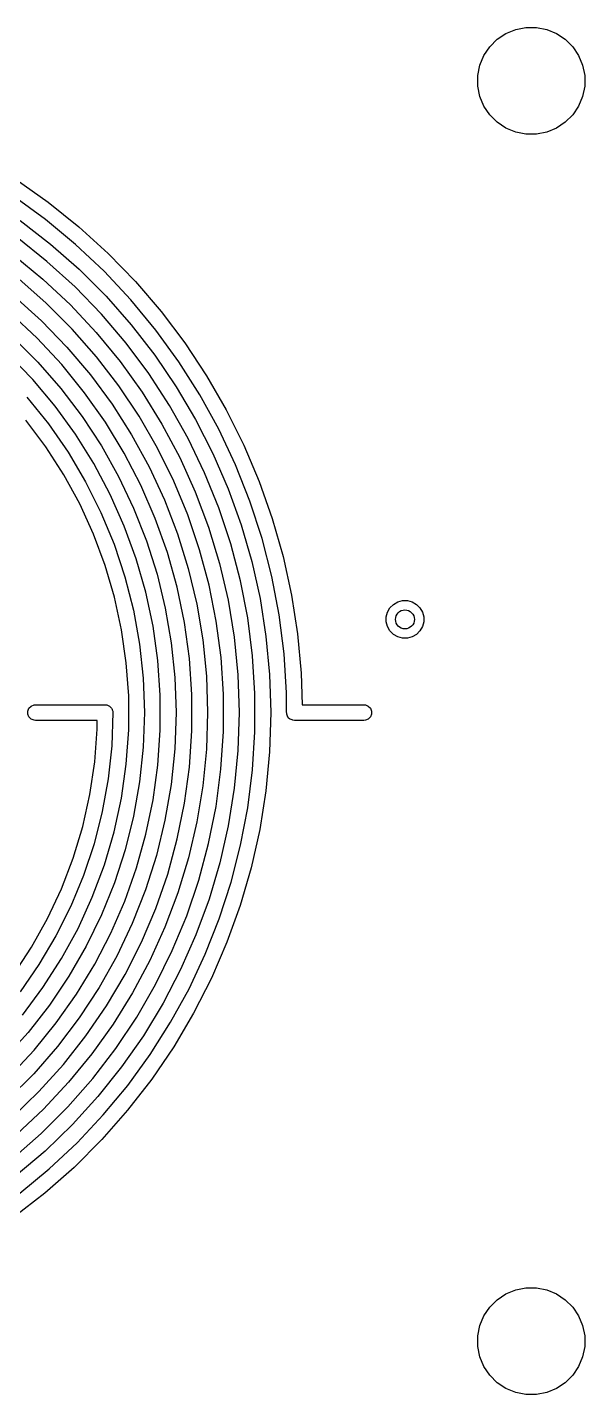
# Model space of a CAD drawing. Extents: x 25 to 275, y -107 to -24.
# Drawn here: x 146.02 to 154.85, y -75.8 to -54.15 of the extents above; entities that cross this region are included whole.
import ezdxf

# ---------------------------------------------------------------- set-up
doc = ezdxf.new("R2010")
doc.units = 0
doc.layers.add('BLACK', color=7, linetype='CONTINUOUS')

msp = doc.modelspace()

# ---------------------------------------------------------------- linework, layer by layer
at = {"layer": 'BLACK', "linetype": 'CONTINUOUS'}
for p, q in [((153.460766, -54.342941), (153.599313, -54.250367)), ((153.599313, -54.250367), (153.753258, -54.186601)), ((153.753258, -54.186601), (153.916685, -54.154093)), ((153.916685, -54.154093), (154.083315, -54.154093)), ((154.083315, -54.154093), (154.246742, -54.186601)), ((154.246742, -54.186601), (154.400687, -54.250367)), ((154.400687, -54.250367), (154.539234, -54.342941)), ((153.250367, -54.599313), (153.342941, -54.460766)), ((153.342941, -54.460766), (153.460766, -54.342941)), ((154.539234, -54.342941), (154.657059, -54.460766)), ((154.657059, -54.460766), (154.749633, -54.599313)), ((153.154093, -54.916685), (153.186601, -54.753258)), ((153.186601, -54.753258), (153.250367, -54.599313)), ((154.749633, -54.599313), (154.813399, -54.753258)), ((154.813399, -54.753258), (154.845907, -54.916685)), ((153.154093, -55.083315), (153.154093, -54.916685)), ((154.845907, -54.916685), (154.845907, -55.083315)), ((153.186601, -55.246742), (153.154093, -55.083315)), ((154.845907, -55.083315), (154.813399, -55.246742)), ((153.250367, -55.400687), (153.186601, -55.246742)), ((153.342941, -55.539234), (153.250367, -55.400687)), ((154.749633, -55.400687), (154.657059, -55.539234)), ((154.813399, -55.246742), (154.749633, -55.400687)), ((153.460766, -55.657059), (153.342941, -55.539234)), ((154.657059, -55.539234), (154.539234, -55.657059)), ((153.599313, -55.749633), (153.460766, -55.657059)), ((153.753258, -55.813399), (153.599313, -55.749633)), ((153.916685, -55.845907), (153.753258, -55.813399)), ((154.246742, -55.813399), (154.083315, -55.845907)), ((154.400687, -55.749633), (154.246742, -55.813399)), ((154.539234, -55.657059), (154.400687, -55.749633)), ((154.083315, -55.845907), (153.916685, -55.845907)), ((145.842695, -56.559776), (146.351676, -56.920076)), ((146.305445, -57.193367), (145.803314, -56.828547)), ((146.351676, -56.920076), (146.83751, -57.311025)), ((145.907433, -57.213211), (146.385206, -57.58381)), ((146.783679, -57.588996), (146.305445, -57.193367)), ((146.83751, -57.311025), (147.298356, -57.731142)), ((146.330265, -57.857775), (145.860169, -57.482885)), ((145.804948, -57.760651), (146.266531, -58.139462)), ((146.385206, -57.58381), (146.838766, -57.983677)), ((147.236127, -58.013873), (146.783679, -57.588996)), ((147.298356, -57.731142), (147.732465, -58.178832)), ((146.775376, -58.262013), (146.330265, -57.857775)), ((146.838766, -57.983677), (147.266323, -58.411234)), ((146.320131, -58.518987), (145.883256, -58.135857)), ((146.266531, -58.139462), (146.702349, -58.547651)), ((147.661004, -58.466321), (147.236127, -58.013873)), ((147.732465, -58.178832), (148.138191, -58.652396)), ((145.81854, -58.4135), (146.246035, -58.800146)), ((147.193674, -58.693939), (146.775376, -58.262013)), ((147.266323, -58.411234), (147.66619, -58.864794)), ((146.731013, -58.929869), (146.320131, -58.518987)), ((146.702349, -58.547651), (147.110538, -58.983469)), ((148.056633, -58.944555), (147.661004, -58.466321)), ((146.175474, -59.074526), (145.757291, -58.683972)), ((146.246035, -58.800146), (146.646749, -59.214482)), ((147.583438, -59.151779), (147.193674, -58.693939)), ((147.66619, -58.864794), (148.036789, -59.342567)), ((148.138191, -58.652396), (148.513994, -59.15004)), ((145.795744, -59.061958), (146.188042, -59.454256)), ((146.566028, -59.492709), (146.175474, -59.074526)), ((147.114143, -59.366744), (146.731013, -58.929869)), ((147.110538, -58.983469), (147.489349, -59.445052)), ((148.421453, -59.446686), (148.056633, -58.944555)), ((146.646749, -59.214482), (147.018895, -59.654657)), ((147.943067, -59.633649), (147.583438, -59.151779)), ((148.513994, -59.15004), (148.858448, -59.669874)), ((146.105833, -59.727385), (145.723769, -59.331746)), ((146.188042, -59.454256), (146.552654, -59.87241)), ((146.927135, -59.936569), (146.566028, -59.492709)), ((147.467879, -59.827741), (147.114143, -59.366744)), ((147.489349, -59.445052), (147.83716, -59.930422)), ((148.036789, -59.342567), (148.376656, -59.842667)), ((148.754024, -59.970734), (148.421453, -59.446686)), ((146.459367, -60.148711), (146.105833, -59.727385)), ((147.018895, -59.654657), (147.360808, -60.118706)), ((148.271084, -60.137572), (147.943067, -59.633649)), ((148.858448, -59.669874), (149.170248, -60.209928)), ((146.552654, -59.87241), (146.88788, -60.314472)), ((147.25711, -60.404036), (146.927135, -59.936569)), ((147.790706, -60.310887), (147.467879, -59.827741)), ((147.83716, -59.930422), (148.152482, -60.4375)), ((148.376656, -59.842667), (148.684452, -60.363121)), ((146.012591, -60.006687), (146.354127, -60.430508)), ((146.78265, -60.593672), (146.459367, -60.148711)), ((147.360808, -60.118706), (147.670964, -60.604556)), ((148.566141, -60.661475), (148.271084, -60.137572)), ((149.053033, -60.514631), (148.754024, -59.970734)), ((146.311841, -60.791189), (145.996143, -60.369466)), ((146.88788, -60.314472), (147.192158, -60.77838)), ((148.081244, -60.814113), (147.790706, -60.310887)), ((148.684452, -60.363121), (148.95896, -60.901874)), ((149.170248, -60.209928), (149.448211, -60.768152)), ((146.354127, -60.430508), (146.664558, -60.877614)), ((147.074107, -61.0601), (146.78265, -60.593672)), ((147.554414, -60.892933), (147.25711, -60.404036)), ((148.152482, -60.4375), (148.433964, -60.964116)), ((149.317301, -61.076228), (149.053033, -60.514631)), ((146.596649, -61.234359), (146.311841, -60.791189)), ((147.192158, -60.77838), (147.464067, -61.261972)), ((147.670964, -60.604556), (147.947975, -61.110038)), ((148.827025, -61.203206), (148.566141, -60.661475)), ((149.448211, -60.768152), (149.691281, -61.342428)), ((146.664558, -60.877614), (146.942302, -61.345726)), ((147.817662, -61.400978), (147.554414, -60.892933)), ((148.338247, -61.335263), (148.081244, -60.814113)), ((148.433964, -60.964116), (148.680401, -61.508014)), ((148.95896, -60.901874), (149.199099, -61.456801)), ((146.849116, -61.696718), (146.596649, -61.234359)), ((147.332317, -61.545723), (147.074107, -61.0601)), ((147.947975, -61.110038), (148.190605, -61.632893)), ((149.052664, -61.760538), (148.827025, -61.203206)), ((149.545784, -61.653312), (149.317301, -61.076228)), ((146.942302, -61.345726), (147.185944, -61.832461)), ((147.464067, -61.261972), (147.702342, -61.762991)), ((148.045626, -61.925804), (147.817662, -61.400978)), ((148.560614, -61.872106), (148.338247, -61.335263)), ((149.199099, -61.456801), (149.403919, -62.025711)), ((149.691281, -61.342428), (149.898538, -61.930579)), ((147.556023, -62.048175), (147.332317, -61.545723)), ((148.190605, -61.632893), (148.397771, -62.170786)), ((148.680401, -61.508014), (148.890737, -62.066865)), ((149.737582, -62.243603), (149.545784, -61.653312)), ((147.067956, -62.17591), (146.849116, -61.696718)), ((147.185944, -61.832461), (147.394242, -62.335336)), ((147.702342, -61.762991), (147.90587, -62.279103)), ((148.747395, -62.422343), (148.560614, -61.872106)), ((149.242131, -62.331183), (149.052664, -61.760538)), ((147.744135, -62.565008), (147.556023, -62.048175)), ((148.237244, -62.464963), (148.045626, -61.925804)), ((148.890737, -62.066865), (149.064073, -62.638276)), ((149.403919, -62.025711), (149.572613, -62.60636)), ((149.898538, -61.930579), (150.069194, -62.530374)), ((147.252053, -62.669493), (147.067956, -62.17591)), ((147.90587, -62.279103), (148.073703, -62.807901)), ((148.397771, -62.170786), (148.568547, -62.721315)), ((149.891936, -62.844772), (149.737582, -62.243603)), ((147.394242, -62.335336), (147.566134, -62.851789)), ((148.39162, -63.015941), (148.237244, -62.464963)), ((148.897788, -62.983619), (148.747395, -62.422343)), ((149.394647, -62.912794), (149.242131, -62.331183)), ((150.069194, -62.530374), (150.202603, -63.139536)), ((147.400469, -63.174952), (147.252053, -62.669493)), ((147.895736, -63.093704), (147.744135, -62.565008)), ((148.568547, -62.721315), (148.70217, -63.282021)), ((149.064073, -62.638276), (149.199666, -63.219801)), ((149.572613, -62.60636), (149.704515, -63.196455)), ((147.566134, -62.851789), (147.700745, -63.37919)), ((148.073703, -62.807901), (148.205058, -63.34692)), ((149.509586, -63.502982), (149.394647, -62.912794)), ((150.008237, -63.454447), (149.891936, -62.844772)), ((147.512447, -63.68971), (147.400469, -63.174952)), ((148.010088, -63.631687), (147.895736, -63.093704)), ((148.508037, -63.576171), (148.39162, -63.015941)), ((149.01115, -63.553528), (148.897788, -62.983619)), ((150.202603, -63.139536), (150.298258, -63.755756)), ((147.700745, -63.37919), (147.797388, -63.914849)), ((148.205058, -63.34692), (148.299323, -63.893646)), ((148.70217, -63.282021), (148.798043, -63.8504)), ((149.199666, -63.219801), (149.296934, -63.808948)), ((149.704515, -63.196455), (149.799104, -63.793668)), ((151.702567, -63.485842), (151.722836, -63.410195)), ((151.722836, -63.410195), (151.761994, -63.342372)), ((151.761994, -63.342372), (151.817372, -63.286994)), ((151.817372, -63.286994), (151.885195, -63.247836)), ((151.885195, -63.247836), (151.960842, -63.227567)), ((151.960842, -63.227567), (152.039158, -63.227567)), ((152.039158, -63.227567), (152.114805, -63.247836)), ((152.114805, -63.247836), (152.182628, -63.286994)), ((152.182628, -63.286994), (152.238006, -63.342372)), ((152.238006, -63.342372), (152.277164, -63.410195)), ((152.277164, -63.410195), (152.297433, -63.485842)), ((148.585952, -64.143038), (148.508037, -63.576171)), ((149.086996, -64.129632), (149.01115, -63.553528)), ((149.586476, -64.099321), (149.509586, -63.502982)), ((150.086028, -64.070222), (150.008237, -63.454447)), ((151.702567, -63.564158), (151.702567, -63.485842)), ((151.722836, -63.639805), (151.702567, -63.564158)), ((152.297433, -63.564158), (152.277164, -63.639805)), ((152.297433, -63.485842), (152.297433, -63.564158)), ((147.587419, -64.211146), (147.512447, -63.68971)), ((148.086634, -64.176337), (148.010088, -63.631687)), ((149.296934, -63.808948), (149.355463, -64.403196)), ((149.799104, -63.793668), (149.856007, -64.395641)), ((150.298258, -63.755756), (150.355796, -64.376696)), ((151.761994, -63.707628), (151.722836, -63.639805)), ((151.817372, -63.763006), (151.761994, -63.707628)), ((151.885195, -63.802164), (151.817372, -63.763006)), ((151.960842, -63.822433), (151.885195, -63.802164)), ((152.039158, -63.822433), (151.960842, -63.822433)), ((152.114805, -63.802164), (152.039158, -63.822433)), ((152.182628, -63.763006), (152.114805, -63.802164)), ((152.238006, -63.707628), (152.182628, -63.763006)), ((152.277164, -63.639805), (152.238006, -63.707628)), ((147.797388, -63.914849), (147.855572, -64.456039)), ((148.299323, -63.893646), (148.356059, -64.44553)), ((148.798043, -63.8504), (148.855739, -64.423914)), ((147.625, -64.736601), (147.587419, -64.211146)), ((148.125, -64.724999), (148.086634, -64.176337)), ((148.625, -64.713901), (148.585952, -64.143038)), ((149.125, -64.709463), (149.086996, -64.129632)), ((149.625, -64.699362), (149.586476, -64.099321)), ((150.125, -64.689666), (150.086028, -64.070222)), ((147.855572, -64.456039), (147.875, -65)), ((148.356059, -64.44553), (148.375, -65)), ((148.855739, -64.423914), (148.875, -65)), ((149.355463, -64.403196), (149.375, -65)), ((149.856007, -64.395641), (149.875, -65)), ((150.355796, -64.376696), (150.371149, -64.875)), ((149.625, -65), (149.625, -64.699362)), ((150.125, -65), (150.125, -64.689666)), ((146.046066, -64.930554), (146.080554, -64.896066)), ((146.080554, -64.896066), (146.125614, -64.877402)), ((146.125614, -64.877402), (146.15, -64.875)), ((146.15, -64.875), (147.25, -64.875)), ((147.25, -64.875), (147.274386, -64.877402)), ((147.274386, -64.877402), (147.276153, -64.878134)), ((147.276153, -64.878134), (147.277815, -64.878134)), ((147.277815, -64.878134), (147.288031, -64.883054)), ((147.288031, -64.883054), (147.319446, -64.896066)), ((147.319446, -64.896066), (147.323528, -64.900148)), ((147.323528, -64.900148), (147.327936, -64.902271)), ((147.327936, -64.902271), (147.336933, -64.913553)), ((147.336933, -64.913553), (147.353934, -64.930554)), ((147.625, -65), (147.625, -64.736601)), ((148.125, -65), (148.125, -64.724999)), ((148.625, -65), (148.625, -64.713901)), ((149.125, -65), (149.125, -64.709463)), ((150.371149, -64.875), (151.35, -64.875)), ((151.35, -64.875), (151.374386, -64.877402)), ((151.374386, -64.877402), (151.419446, -64.896066)), ((151.419446, -64.896066), (151.453934, -64.930554)), ((146.027402, -64.975614), (146.046066, -64.930554)), ((146.027402, -65.024386), (146.027402, -64.975614)), ((146.046066, -65.069446), (146.027402, -65.024386)), ((146.080554, -65.103934), (146.046066, -65.069446)), ((146.125614, -65.122598), (146.080554, -65.103934)), ((146.15, -65.125), (146.125614, -65.122598)), ((147.125, -65.125), (146.15, -65.125)), ((147.125, -65.260393), (147.125, -65.125)), ((147.353934, -64.930554), (147.357655, -64.939538)), ((147.375, -65), (147.356209, -65.526126)), ((147.357655, -64.939538), (147.362621, -64.945765)), ((147.362621, -64.945765), (147.36555, -64.958598)), ((147.36555, -64.958598), (147.372598, -64.975614)), ((147.372598, -64.975614), (147.372598, -64.989476)), ((147.372598, -64.989476), (147.375, -65)), ((147.625, -65.272328), (147.625, -65)), ((147.875, -65), (147.855817, -65.549332)), ((148.125, -65.277558), (148.125, -65)), ((148.375, -65), (148.355476, -65.57153)), ((148.625, -65.288365), (148.625, -65)), ((148.875, -65), (148.855998, -65.580453)), ((149.125, -65.298722), (149.125, -65)), ((149.375, -65), (149.355738, -65.600658)), ((149.625, -65.302478), (149.625, -65)), ((149.875, -65), (149.855514, -65.620056)), ((150.127402, -65.010523), (150.125, -65)), ((150.127402, -65.024386), (150.127402, -65.010523)), ((150.134449, -65.041401), (150.127402, -65.024386)), ((150.137379, -65.054235), (150.134449, -65.041401)), ((150.142344, -65.060461), (150.137379, -65.054235)), ((150.146066, -65.069446), (150.142344, -65.060461)), ((150.163066, -65.086446), (150.146066, -65.069446)), ((150.172064, -65.097729), (150.163066, -65.086446)), ((150.176471, -65.099851), (150.172064, -65.097729)), ((150.180554, -65.103934), (150.176471, -65.099851)), ((150.211968, -65.116945), (150.180554, -65.103934)), ((150.222185, -65.121866), (150.211968, -65.116945)), ((150.223847, -65.121866), (150.222185, -65.121866)), ((150.225614, -65.122598), (150.223847, -65.121866)), ((150.25, -65.125), (150.225614, -65.122598)), ((151.35, -65.125), (150.25, -65.125)), ((151.374386, -65.122598), (151.35, -65.125)), ((151.419446, -65.103934), (151.374386, -65.122598)), ((151.453934, -65.069446), (151.419446, -65.103934)), ((151.453934, -64.930554), (151.472598, -64.975614)), ((151.472598, -65.024386), (151.453934, -65.069446)), ((151.472598, -64.975614), (151.472598, -65.024386)), ((147.086985, -65.77979), (147.125, -65.260393)), ((147.586145, -65.815595), (147.625, -65.272328)), ((148.087117, -65.831381), (148.125, -65.277558)), ((148.586478, -65.863808), (148.625, -65.288365)), ((149.085925, -65.894886), (149.125, -65.298722)), ((149.587015, -65.90624), (149.625, -65.302478)), ((147.356209, -65.526126), (147.299933, -66.049572)), ((147.855817, -65.549332), (147.798361, -66.095988)), ((148.355476, -65.57153), (148.296995, -66.140396)), ((147.011158, -66.295027), (147.086985, -65.77979)), ((148.855998, -65.580453), (148.799073, -66.15842)), ((149.355738, -65.600658), (149.298031, -66.198848)), ((149.855514, -65.620056), (149.797133, -66.237666)), ((147.508633, -66.354706), (147.586145, -65.815595)), ((148.011529, -66.381327), (148.087117, -65.831381)), ((148.509608, -66.435392), (148.586478, -65.863808)), ((149.007943, -66.487217), (149.085925, -65.894886)), ((149.511194, -66.506425), (149.587015, -65.90624)), ((147.299933, -66.049572), (147.206458, -66.567669)), ((147.798361, -66.095988), (147.702912, -66.637305)), ((148.296995, -66.140396), (148.199829, -66.703944)), ((148.799073, -66.15842), (148.704469, -66.731427)), ((149.298031, -66.198848), (149.202117, -66.792112)), ((146.897924, -66.803354), (147.011158, -66.295027)), ((147.392858, -66.886914), (147.508633, -66.354706)), ((147.898587, -66.924833), (148.011529, -66.381327)), ((148.394731, -67.000566), (148.509608, -66.435392)), ((149.797133, -66.237666), (149.700087, -66.85039)), ((147.206458, -66.567669), (147.076261, -67.077778)), ((147.702912, -66.637305), (147.569936, -67.170644)), ((148.891388, -67.073181), (149.007943, -66.487217)), ((149.397836, -67.100665), (149.511194, -66.506425)), ((146.747886, -67.302059), (146.897924, -66.803354)), ((148.199829, -66.703944), (148.064432, -67.259548)), ((148.704469, -66.731427), (148.572592, -67.297019)), ((149.202117, -66.792112), (149.068389, -67.378012)), ((149.700087, -66.85039), (149.564759, -67.455813)), ((147.076261, -67.077778), (146.910004, -67.577298)), ((147.239411, -67.409507), (147.392858, -66.886914)), ((147.748818, -67.459364), (147.898587, -66.924833)), ((148.242362, -67.556805), (148.394731, -67.000566)), ((148.736758, -67.650267), (148.891388, -67.073181)), ((146.561845, -67.788482), (146.747886, -67.302059)), ((147.569936, -67.170644), (147.400079, -67.693409)), ((148.064432, -67.259548), (147.891435, -67.804617)), ((148.572592, -67.297019), (148.404005, -67.852775)), ((149.24739, -67.686615), (149.397836, -67.100665)), ((147.049073, -67.919822), (147.239411, -67.409507)), ((147.562921, -67.982429), (147.748818, -67.459364)), ((149.068389, -67.378012), (148.897398, -67.95414)), ((149.564759, -67.455813), (149.391683, -68.051543)), ((146.910004, -67.577298), (146.708536, -68.063686)), ((147.400079, -67.693409), (147.19417, -68.203051)), ((148.05318, -68.101624), (148.242362, -67.556805)), ((148.544716, -68.216003), (148.736758, -67.650267)), ((149.060448, -68.261962), (149.24739, -67.686615)), ((146.340793, -68.260027), (146.561845, -67.788482)), ((146.822815, -68.415258), (147.049073, -67.919822)), ((147.891435, -67.804617), (147.681645, -68.336609)), ((148.404005, -67.852775), (148.199431, -68.396315)), ((148.897398, -67.95414), (148.689845, -68.518128)), ((146.708536, -68.063686), (146.472883, -68.534461)), ((147.341762, -68.491588), (147.562921, -67.982429)), ((147.82803, -68.632591), (148.05318, -68.101624)), ((149.391683, -68.051543), (149.181543, -68.63523)), ((146.085911, -68.714178), (146.340793, -68.260027)), ((147.19417, -68.203051), (146.953212, -68.697089)), ((147.681645, -68.336609), (147.436039, -68.853045)), ((148.316085, -68.767969), (148.544716, -68.216003)), ((148.837749, -68.824436), (149.060448, -68.261962)), ((146.472883, -68.534461), (146.204245, -68.987226)), ((146.56179, -68.89329), (146.822815, -68.415258)), ((147.086372, -68.984468), (147.341762, -68.491588)), ((148.199431, -68.396315), (147.959746, -68.925312)), ((148.689845, -68.518128), (148.446583, -69.06766)), ((145.798558, -69.148513), (146.085911, -68.714178)), ((146.953212, -68.697089), (146.678379, -69.173114)), ((147.567919, -69.147334), (147.82803, -68.632591)), ((148.051842, -69.303799), (148.316085, -68.767969)), ((149.181543, -68.63523), (148.935167, -69.204571)), ((146.204245, -68.987226), (145.903992, -69.419673)), ((146.267327, -69.351483), (146.56179, -68.89329)), ((146.797942, -69.458771), (147.086372, -68.984468)), ((147.436039, -68.853045), (147.155763, -69.351516)), ((147.959746, -68.925312), (147.685975, -69.4375)), ((148.580172, -69.371816), (148.837749, -68.824436)), ((146.678379, -69.173114), (146.371009, -69.628809)), ((147.274008, -69.643553), (147.567919, -69.147334)), ((148.446583, -69.06766), (148.168613, -69.600477)), ((148.935167, -69.204571), (148.653528, -69.757318)), ((145.940927, -69.787502), (146.267327, -69.351483)), ((146.477818, -69.912284), (146.797942, -69.458771)), ((147.155763, -69.351516), (146.842123, -69.829698)), ((147.685975, -69.4375), (147.379293, -69.930686)), ((147.753121, -69.8212), (148.051842, -69.303799)), ((148.288732, -69.901943), (148.580172, -69.371816)), ((146.371009, -69.628809), (146.0326, -70.061952)), ((146.947609, -70.119034), (147.274008, -69.643553)), ((148.168613, -69.600477), (147.857076, -70.11439)), ((146.842123, -69.829698), (146.496582, -70.285362)), ((147.421199, -70.317956), (147.753121, -69.8212)), ((147.964581, -70.412724), (148.288732, -69.901943)), ((148.653528, -69.757318), (148.337738, -70.29129)), ((146.0326, -70.061952), (145.664801, -70.470435)), ((146.12749, -70.342894), (146.477818, -69.912284)), ((146.59018, -70.571652), (146.947609, -70.119034)), ((147.379293, -69.930686), (147.041011, -70.402758)), ((147.857076, -70.11439), (147.513253, -70.607286)), ((146.496582, -70.285362), (146.120751, -70.716383)), ((147.057499, -70.79194), (147.421199, -70.317956)), ((148.337738, -70.29129), (147.989043, -70.804379)), ((145.748594, -70.748594), (146.12749, -70.342894)), ((147.041011, -70.402758), (146.672578, -70.851694)), ((147.608997, -70.902143), (147.964581, -70.412724)), ((146.120751, -70.716383), (145.716383, -71.120751)), ((146.203318, -70.999385), (146.59018, -70.571652)), ((147.513253, -70.607286), (147.138556, -71.077141)), ((146.672578, -70.851694), (146.275573, -71.275573)), ((146.663577, -71.241121), (147.057499, -70.79194)), ((147.223384, -71.368269), (147.608997, -70.902143)), ((147.989043, -70.804379), (147.608818, -71.294562)), ((145.788751, -71.400323), (146.203318, -70.999385)), ((147.138556, -71.077141), (146.734525, -71.522024)), ((146.275573, -71.275573), (145.851694, -71.672578)), ((146.241121, -71.663577), (146.663577, -71.241121)), ((146.809263, -71.809263), (147.223384, -71.368269)), ((147.608818, -71.294562), (147.198565, -71.759903)), ((146.734525, -71.522024), (146.302821, -71.940106)), ((145.79194, -72.057499), (146.241121, -71.663577)), ((146.368269, -72.223384), (146.809263, -71.809263)), ((147.198565, -71.759903), (146.759903, -72.198565)), ((146.302821, -71.940106), (145.845217, -72.32967)), ((145.902143, -72.608997), (146.368269, -72.223384)), ((146.759903, -72.198565), (146.294562, -72.608818)), ((146.294562, -72.608818), (145.804379, -72.989043)), ((153.460766, -74.292941), (153.599313, -74.200367)), ((153.599313, -74.200367), (153.753258, -74.136601)), ((153.753258, -74.136601), (153.916685, -74.104093)), ((153.916685, -74.104093), (154.083315, -74.104093)), ((154.083315, -74.104093), (154.246742, -74.136601)), ((154.246742, -74.136601), (154.400687, -74.200367)), ((154.400687, -74.200367), (154.539234, -74.292941)), ((153.250367, -74.549313), (153.342941, -74.410766)), ((153.342941, -74.410766), (153.460766, -74.292941)), ((154.539234, -74.292941), (154.657059, -74.410766)), ((154.657059, -74.410766), (154.749633, -74.549313)), ((153.186601, -74.703258), (153.250367, -74.549313)), ((154.749633, -74.549313), (154.813399, -74.703258)), ((153.154093, -74.866685), (153.186601, -74.703258)), ((153.154093, -75.033315), (153.154093, -74.866685)), ((154.813399, -74.703258), (154.845907, -74.866685)), ((154.845907, -74.866685), (154.845907, -75.033315)), ((153.186601, -75.196742), (153.154093, -75.033315)), ((154.845907, -75.033315), (154.813399, -75.196742)), ((153.250367, -75.350687), (153.186601, -75.196742)), ((154.813399, -75.196742), (154.749633, -75.350687)), ((153.342941, -75.489234), (153.250367, -75.350687)), ((153.460766, -75.607059), (153.342941, -75.489234)), ((154.657059, -75.489234), (154.539234, -75.607059)), ((154.749633, -75.350687), (154.657059, -75.489234)), ((153.599313, -75.699633), (153.460766, -75.607059)), ((153.753258, -75.763399), (153.599313, -75.699633)), ((154.400687, -75.699633), (154.246742, -75.763399)), ((154.539234, -75.607059), (154.400687, -75.699633)), ((153.916685, -75.795907), (153.753258, -75.763399)), ((154.083315, -75.795907), (153.916685, -75.795907)), ((154.246742, -75.763399), (154.083315, -75.795907))]:
    msp.add_line(p, q, dxfattribs=at)
at = {"layer": 'BLACK'}
msp.add_circle((152, -63.525), 0.15, dxfattribs=at)

doc.saveas('drawing.dxf')
